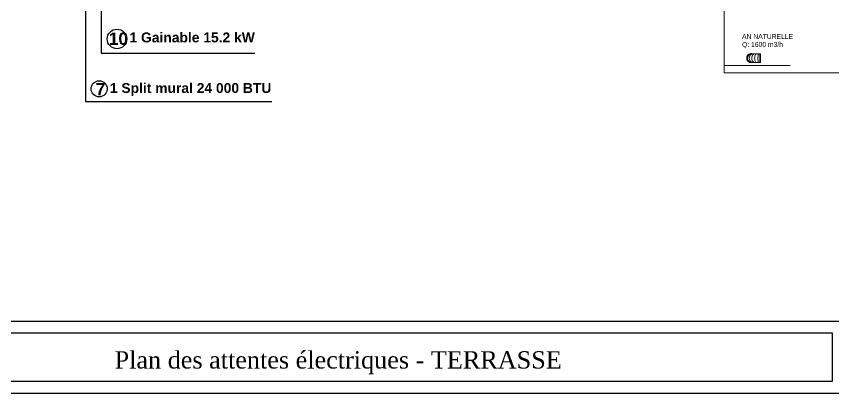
# Model space of a CAD drawing. Header units: millimetres. Extents: x 61345 to 69644, y 9491 to 29385.
# Drawn here: x 64251 to 67551, y 24755 to 26279 of the extents above; entities that cross this region are included whole.
import ezdxf

# ---------------------------------------------------------------- set-up
doc = ezdxf.new("R2010")
doc.units = ezdxf.units.MM
for name, color, linetype, lineweight in [('A-FLOR', 192, 'Continuous', 9), ('A-WALL', 8, 'Continuous', 18), ('G-ANNO-TEXT', 231, 'Continuous', 9), ('M-HVAC-DUCT', 70, 'Continuous', 18), ('S-BEAM', 8, 'Continuous', 18)]:
    doc.layers.add(name, color=color, linetype=linetype, lineweight=lineweight)
doc.layers.add('TEXTE', color=7, linetype='Continuous')
doc.styles.add('ARIAL', font='arial.ttf')
doc.styles.add('Arial_I', font='ariali.ttf', dxfattribs={"height": 146.22545})
doc.styles.add('CARTOUCHE', font='verdana.ttf')

# ---------------------------------------------------------------- blocks, each defined once
blk = doc.blocks.new('M_Coude circulaire - A panneau - 7 panneaux 1D-2687390-CVC TERASSE')
at = {"layer": 'M-HVAC-DUCT'}
for p, q in [((-2441, 7288), (-2441, 7281)), ((-2216, 7461), (-2204, 7457)), ((-2437, 7247), (-2438, 7250)), ((-2374, 7145), (-2375, 7146)), ((-2342, 7124), (-2344, 7125))]:
    blk.add_line(p, q, dxfattribs=at)
for points in [[(-2441, 7288, 0), (-2436, 7333, 0), (-2419, 7376, 0), (-2392, 7413, 0), (-2358, 7442, 0), (-2317, 7461, 0)], [(-2317, 7461, 0), (-2292, 7467, 0), (-2266, 7470, 0)], [(-2266, 7468, 0), (-2292, 7466, 0), (-2317, 7461, 0)], [(-2266, 7470, 0), (-2241, 7467, 0), (-2216, 7461, 0)], [(-2216, 7461, 0), (-2241, 7466, 0), (-2266, 7468, 0)], [(-2290, 7108, 0), (-2305, 7111, 0), (-2306, 7111, 0)]]:
    blk.add_polyline3d(points, dxfattribs=at)
blk = doc.blocks.new('terrace')
at = {"layer": 'A-WALL'}
for p, q in [((-3349, 6694), (-3349, 6994)), ((-3349, 6994), (-3049, 6994)), ((-682, 6694), (-3349, 6694))]:
    blk.add_line(p, q, dxfattribs=at)
at = {"layer": 'S-BEAM'}
for p, q in [((-3349, 6994), (-3349, 13309)), ((-3349, 6994), (-3049, 6994)), ((6268, 6694), (-682, 6694))]:
    blk.add_line(p, q, dxfattribs=at)

msp = doc.modelspace()

# ---------------------------------------------------------------- linework, layer by layer
for p, q in [((67545.1, 25000.1), (67545.1, 24804.2)), ((68216.4, 24754.5), (62756.9, 24754.5))]:
    msp.add_line(p, q)
at = {"color": 7, "lineweight": 30}
for points in [[(64530.5, 26824.9), (64530.5, 25934.5), (65282.8, 25934.5)], [(64592.7, 26822.1), (64592.7, 26130.2), (65214.3, 26130.2)]]:
    msp.add_lwpolyline(points, dxfattribs=at)
for points in [[(68166.6, 25046), (62806.7, 25046)], [(63091.4, 25000.1), (67545.1, 25000.1)], [(67545.1, 24804.2), (63091.4, 24804.2)], [(67545.1, 24804.2), (64270.2, 24804.2)]]:
    msp.add_lwpolyline(points)
at = {"color": 18, "lineweight": 30, "true_color": 0x000000}
for centre, radius in [((64657.1, 26187.4), 39.5), ((64585.2, 25985.8), 32.5)]:
    msp.add_circle(centre, radius, dxfattribs=at)
at = {"layer": 'A-FLOR'}
msp.add_line((67139.1, 26080.7), (67375.8, 26080.7), dxfattribs=at)
at = {"layer": 'M-HVAC-DUCT'}
for p, q in [((67219.8, 26126.9), (67217.4, 26126.9)), ((67224.4, 26126.9), (67219.8, 26126.9)), ((67230.9, 26126.9), (67224.4, 26126.9)), ((67238.9, 26126.9), (67230.9, 26126.9)), ((67247.8, 26126.9), (67238.9, 26126.9)), ((67252.4, 26126.9), (67247.8, 26126.9)), ((67255.4, 26126.9), (67252.4, 26126.9)), ((67217.4, 26091.9), (67219.8, 26091.9)), ((67219.8, 26091.9), (67224.4, 26091.9)), ((67224.4, 26091.9), (67230.9, 26091.9)), ((67230.9, 26091.9), (67238.9, 26091.9)), ((67238.9, 26091.9), (67247.8, 26091.9)), ((67247.8, 26091.9), (67252.4, 26091.9)), ((67252.4, 26091.9), (67255.4, 26091.9))]:
    msp.add_line(p, q, dxfattribs=at)
for points in [[(67199.9, 26109.4, 0), (67200.5, 26113.9, 0), (67202.2, 26118.2, 0), (67205, 26121.8, 0), (67208.6, 26124.6, 0), (67212.9, 26126.3, 0), (67217.4, 26126.9, 0)], [(67217.4, 26091.9, 0), (67212.9, 26092.5, 0), (67208.6, 26094.3, 0), (67205, 26097, 0), (67202.2, 26100.7, 0), (67200.5, 26104.9, 0), (67199.9, 26109.4, 0)], [(67203.5, 26109.4, 0), (67204, 26113.9, 0), (67205.7, 26118.2, 0), (67208.2, 26121.8, 0), (67211.6, 26124.6, 0), (67215.6, 26126.3, 0), (67219.8, 26126.9, 0)], [(67219.8, 26091.9, 0), (67215.6, 26092.5, 0), (67211.6, 26094.3, 0), (67208.2, 26097, 0), (67205.7, 26100.7, 0), (67204, 26104.9, 0), (67203.5, 26109.4, 0)], [(67210.4, 26109.4, 0), (67210.9, 26113.9, 0), (67212.3, 26118.2, 0), (67214.5, 26121.8, 0), (67217.4, 26124.6, 0), (67220.8, 26126.3, 0), (67224.4, 26126.9, 0)], [(67224.4, 26091.9, 0), (67220.8, 26092.5, 0), (67217.4, 26094.3, 0), (67214.5, 26097, 0), (67212.3, 26100.7, 0), (67210.9, 26104.9, 0), (67210.4, 26109.4, 0)], [(67220.2, 26109.4, 0), (67220.5, 26113.9, 0), (67221.6, 26118.2, 0), (67223.3, 26121.8, 0), (67225.5, 26124.6, 0), (67228.1, 26126.3, 0), (67230.9, 26126.9, 0)], [(67230.9, 26091.9, 0), (67228.1, 26092.5, 0), (67225.5, 26094.3, 0), (67223.3, 26097, 0), (67221.6, 26100.7, 0), (67220.5, 26104.9, 0), (67220.2, 26109.4, 0)], [(67232.1, 26109.4, 0), (67232.4, 26113.9, 0), (67233, 26118.2, 0), (67234.1, 26121.8, 0), (67235.5, 26124.6, 0), (67237.1, 26126.3, 0), (67238.9, 26126.9, 0)], [(67238.9, 26091.9, 0), (67237.1, 26092.5, 0), (67235.5, 26094.3, 0), (67234.1, 26097, 0), (67233, 26100.7, 0), (67232.4, 26104.9, 0), (67232.1, 26109.4, 0)], [(67245.5, 26109.4, 0), (67245.6, 26113.9, 0), (67245.8, 26118.2, 0), (67246.2, 26121.8, 0), (67246.6, 26124.6, 0), (67247.2, 26126.3, 0), (67247.8, 26126.9, 0)], [(67247.8, 26091.9, 0), (67247.2, 26092.5, 0), (67246.6, 26094.3, 0), (67246.2, 26097, 0), (67245.8, 26100.7, 0), (67245.6, 26104.9, 0), (67245.5, 26109.4, 0)], [(67252.4, 26109.4, 0), (67252.4, 26113.9, 0), (67252.4, 26118.2, 0), (67252.4, 26121.8, 0), (67252.4, 26124.6, 0), (67252.4, 26126.3, 0), (67252.4, 26126.9, 0)], [(67252.4, 26126.9, 0), (67252.4, 26126.3, 0), (67252.4, 26124.6, 0), (67252.4, 26121.8, 0), (67252.4, 26118.2, 0), (67252.4, 26113.9, 0), (67252.4, 26109.4, 0)], [(67252.4, 26091.9, 0), (67252.4, 26092.5, 0), (67252.4, 26094.3, 0), (67252.4, 26097, 0), (67252.4, 26100.7, 0), (67252.4, 26104.9, 0), (67252.4, 26109.4, 0)], [(67252.4, 26109.4, 0), (67252.4, 26104.9, 0), (67252.4, 26100.7, 0), (67252.4, 26097, 0), (67252.4, 26094.3, 0), (67252.4, 26092.5, 0), (67252.4, 26091.9, 0)], [(67255.4, 26126.9, 0), (67255.4, 26126.3, 0), (67255.4, 26124.6, 0), (67255.4, 26121.8, 0), (67255.4, 26118.2, 0), (67255.4, 26113.9, 0), (67255.4, 26109.4, 0)], [(67255.4, 26109.4, 0), (67255.4, 26104.9, 0), (67255.4, 26100.7, 0), (67255.4, 26097, 0), (67255.4, 26094.3, 0), (67255.4, 26092.5, 0), (67255.4, 26091.9, 0)]]:
    msp.add_polyline3d(points, dxfattribs=at)

# ---------------------------------------------------------------- block references
at = {"layer": 'M-HVAC-DUCT', "xscale": 0.1, "yscale": 0.1, "zscale": 0.1}
msp.add_blockref('M_Coude circulaire - A panneau - 7 panneaux 1D-2687390-CVC TERASSE', (67444, 25381.3), dxfattribs=at)
at = {"layer": 'S-BEAM', "xscale": 0.1, "yscale": 0.1, "zscale": 0.1}
msp.add_blockref('terrace', (67444, 25381.3), dxfattribs=at)

# ---------------------------------------------------------------- texts
at = {"layer": 'G-ANNO-TEXT', "color": 0, "char_height": 50, "width": 84.177, "attachment_point": 1, "style": 'Arial_I'}
for s, insert in [('{\\fArial|b1|i0|c0|p34;\\C1;10}', (64623.9, 26213.3)), ('{\\fArial|b1|i0|c0|p34;\\C1;7}', (64571.2, 26009.7))]:
    msp.add_mtext(s, dxfattribs=dict(at, insert=insert))
at = {"layer": 'G-ANNO-TEXT', "color": 7, "char_height": 40, "attachment_point": 1, "style": 'ARIAL'}
for s, insert, width in [('\\pxqc;{\\fArial|b1|i0|c0|p34;1 Gainable 15.2 kW}', (64665.8, 26213.4), 589.634), ('\\pxqc;{\\fArial|b1|i0|c0|p34;1 Split mural 24 000 BTU}', (64629.6, 26009.1), 649.476)]:
    msp.add_mtext(s, dxfattribs=dict(at, insert=insert, width=width))
at = {"layer": 'G-ANNO-TEXT', "color": 94, "char_height": 19.5, "attachment_point": 1, "style": 'ARIAL'}
for s, insert, width in [('AN NATURELLE ', (67181.3, 26207.1), 262.753), ('Q: 1600 m3/h', (67181.3, 26174.8), 205.032)]:
    msp.add_mtext(s, dxfattribs=dict(at, insert=insert, width=width))
at = {"layer": 'TEXTE', "insert": (64647.4, 24926), "char_height": 70, "width": 1999.9, "attachment_point": 1, "style": 'CARTOUCHE'}
msp.add_mtext('{\\fTimes New Roman|b0|i0|c0|p18;Plan des attentes électriques - TERRASSE}', dxfattribs=at)

doc.saveas('drawing.dxf')
